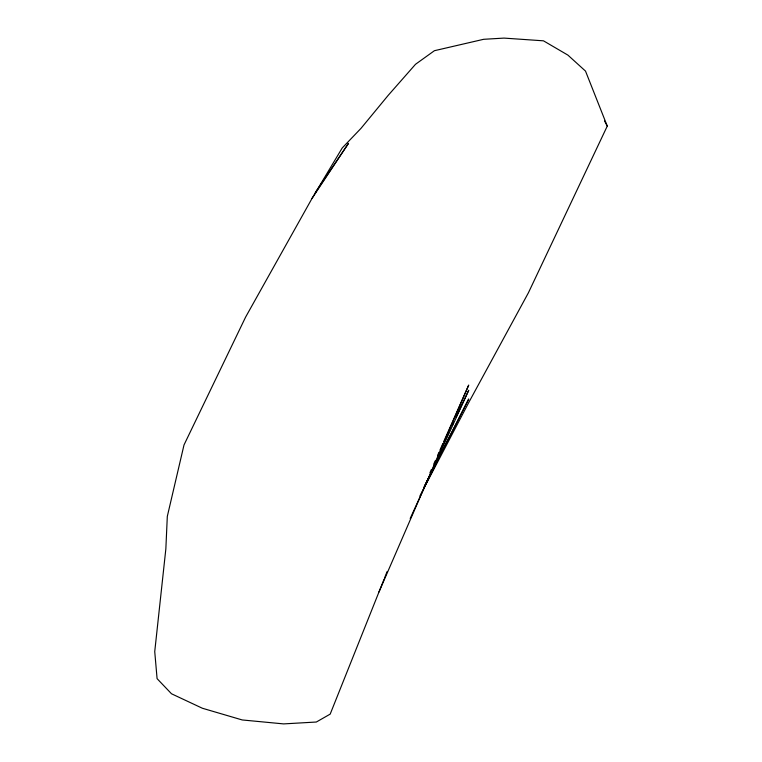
<?xml version="1.0" encoding="UTF-8"?>
<svg xmlns="http://www.w3.org/2000/svg" width="762" height="762" viewBox="0 0 762 762"><rect width="100%" height="100%" fill="white"/><g stroke="black" fill="none" stroke-linecap="round" stroke-linejoin="round"><path stroke-width="1.14" d="M384.105 579.149L330.184 714.118L316.335 722.024L283.626 723.9L242.23 719.957L202.359 708.241L171.498 693.772L157.086 678.647L154.734 651.596L165.849 548.907L167.307 516.407L184.013 444.932L245.602 317.106L312.058 198.368L342.214 147.98L360.978 128.378L388.22 95.326L415.519 64.284L434.426 50.702L483.641 39.3L504.034 38.1L543.477 40.824L567.919 55.121L585.511 71.104L607.266 126.092L528.428 292.751L468.725 402.555L419.976 495.814M384.534 578.053L387.153 571.5M378.962 592.007L468.725 385.067L443.808 441.398M429.92 472.811L431.359 469.554M433.749 464.144L435.188 460.896M437.578 455.476L439.017 452.228M439.979 450.056L442.855 443.56M410.185 518.484L468.725 390.277L456.028 417.109M452.476 424.625L453.495 422.481M424.082 487.061L468.725 398.993L424.31 486.394M312.058 198.368L348.501 143.342L315.306 192.576M604.571 120.996L607.266 126.092"/></g></svg>
